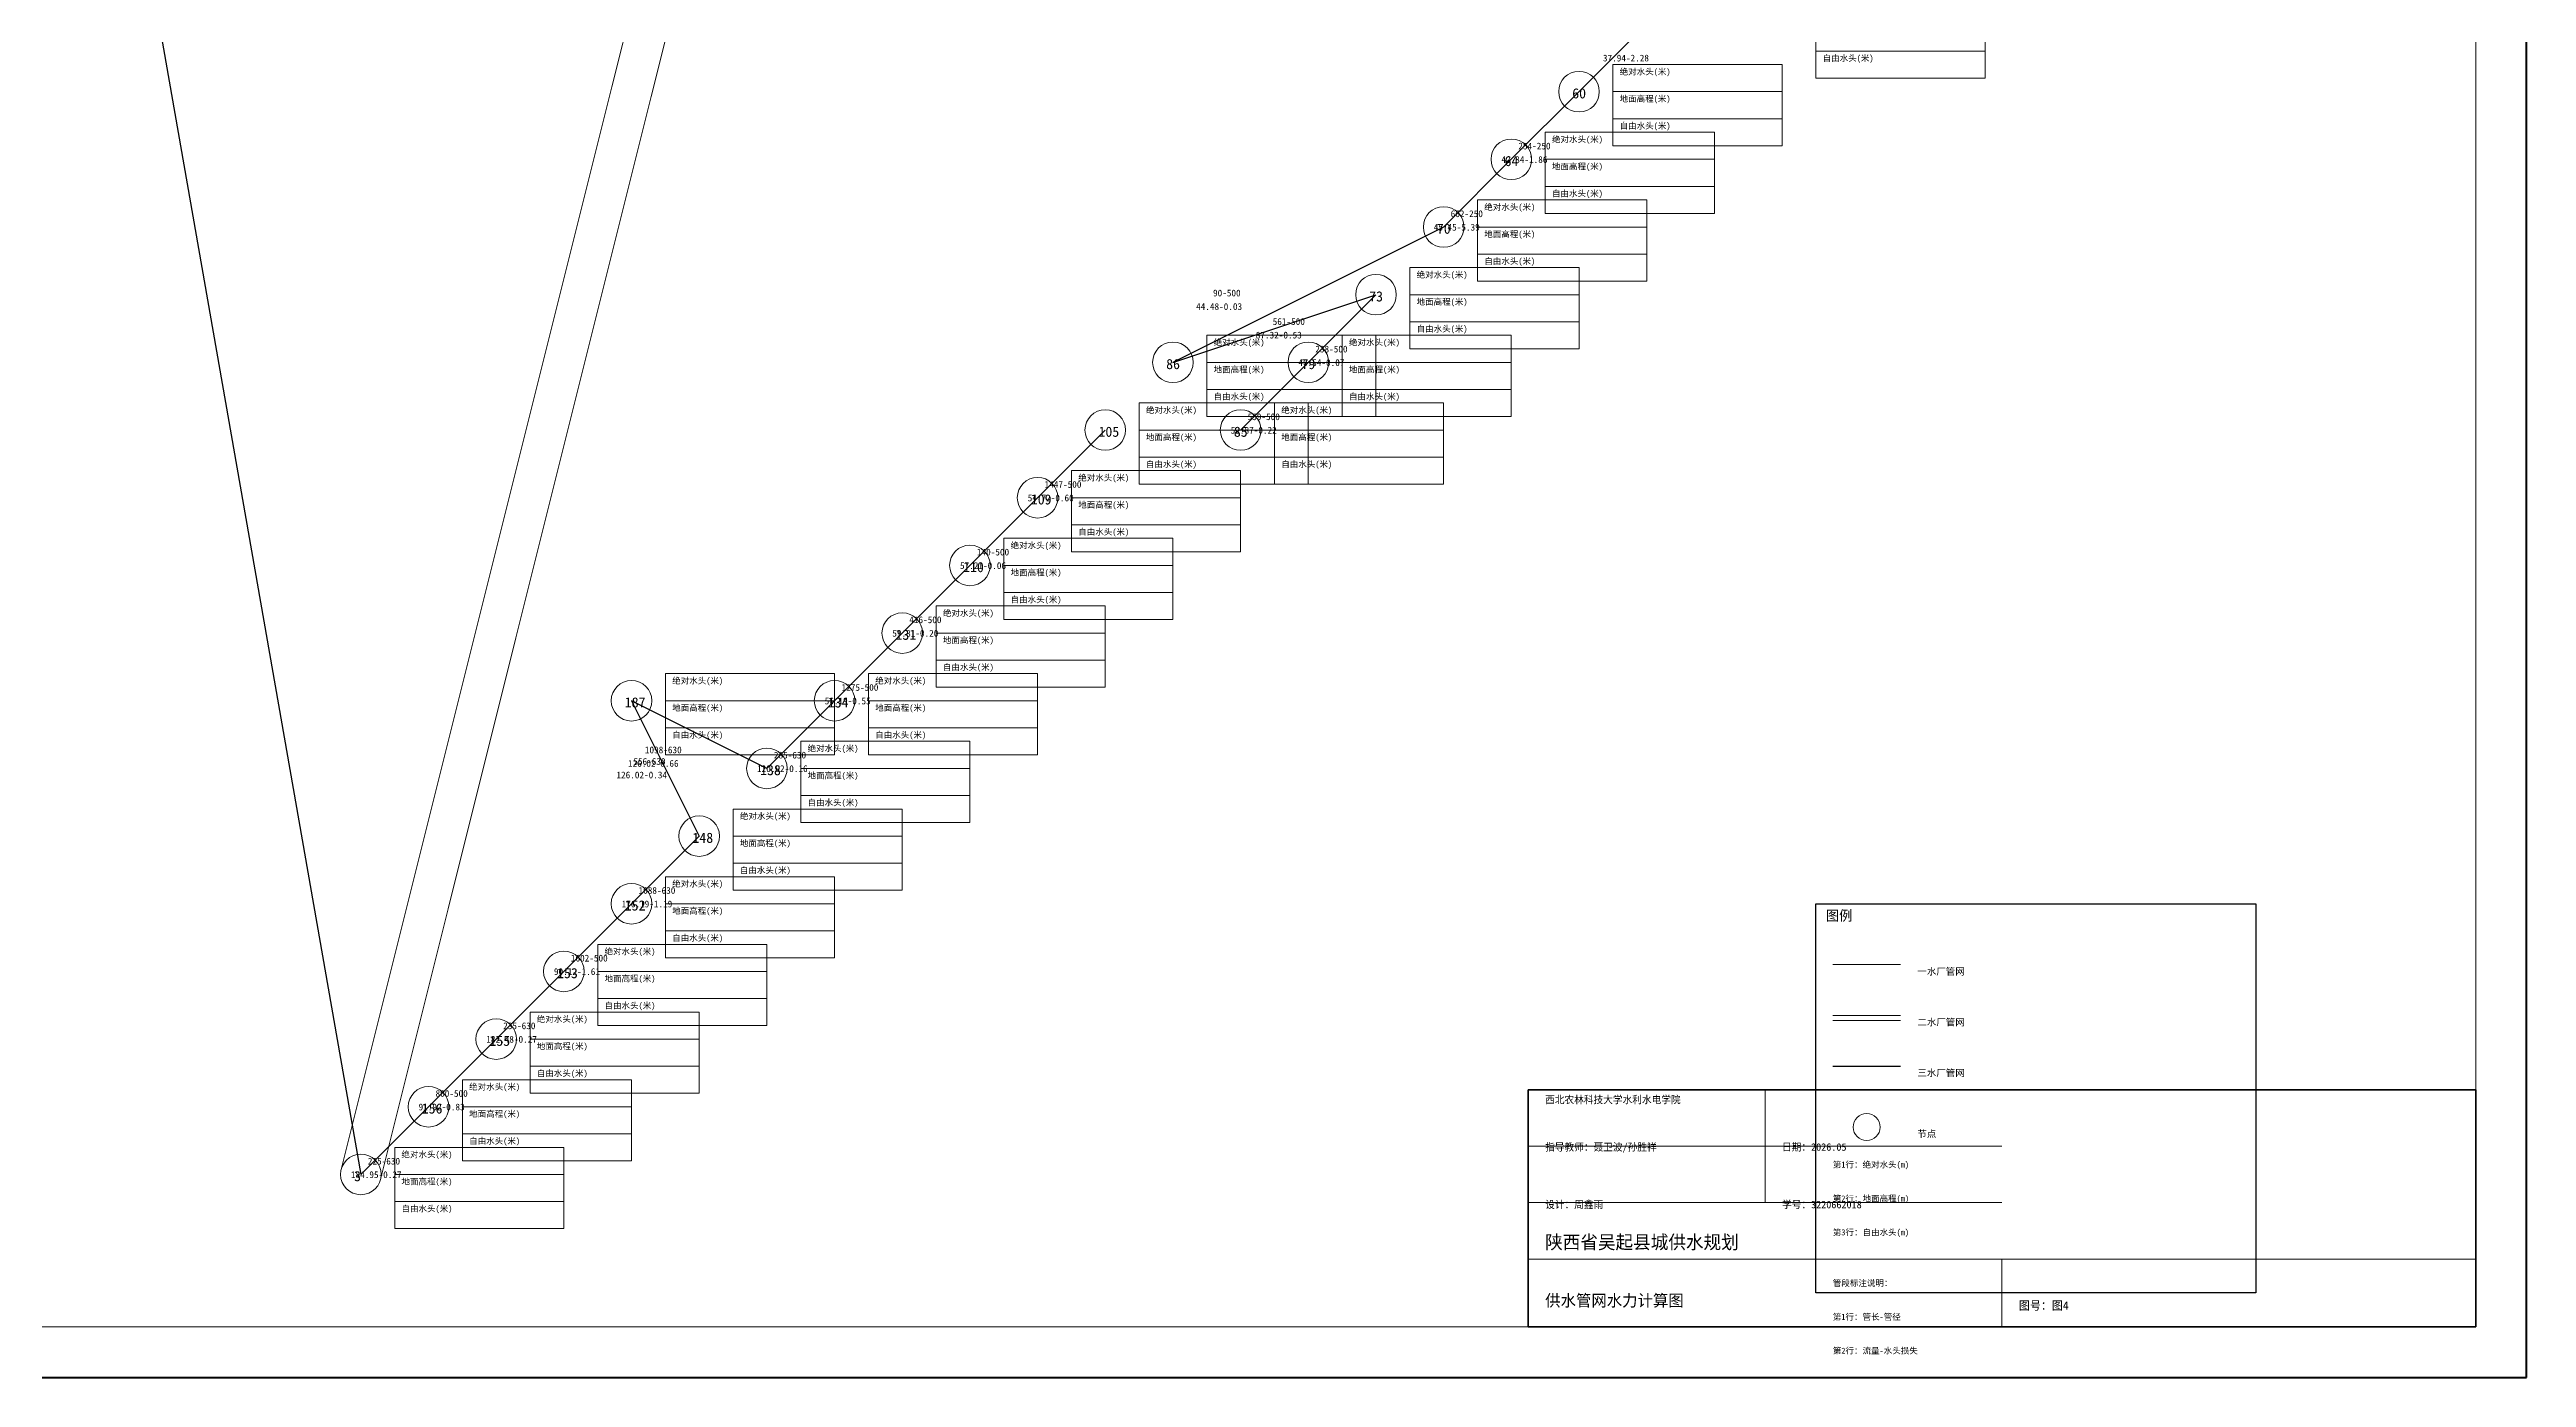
# Model space of a CAD drawing. Header units: millimetres. Extents: x 0 to 1160, y 0 to 810.
# Drawn here: x 428 to 1160, y 0 to 392 of the extents above; entities that cross this region are included whole.
import ezdxf

# ---------------------------------------------------------------- set-up
doc = ezdxf.new("R2010")
doc.units = ezdxf.units.MM
for name, color, linetype in [('FRAME', 7, 'Continuous'), ('LABEL', 7, 'Continuous'), ('NODE', 7, 'Continuous'), ('PIPE1', 7, 'Continuous'), ('PIPE2', 7, 'Continuous'), ('PIPE3', 7, 'Continuous'), ('RIVER', 7, 'Continuous')]:
    doc.layers.add(name, color=color, linetype=linetype)

msp = doc.modelspace()

# ---------------------------------------------------------------- linework, layer by layer
at = {"layer": 'FRAME', "color": 7, "lineweight": 50}
for p, q in [((1160, 0), (1160, 810)), ((0, 0), (1160, 0))]:
    msp.add_line(p, q, dxfattribs=at)
at = {"layer": 'FRAME', "color": 7, "lineweight": 13}
for p, q in [((1145, 15), (1145, 795)), ((865, 85), (1005, 85)), ((935, 51.67), (935, 85)), ((935, 68.33), (935, 85)), ((935, 85), (935, 85)), ((865, 68.33), (1005, 68.33)), ((865, 51.67), (1005, 51.67)), ((865, 35), (1145, 35)), ((1005, 15), (1005, 35)), ((15, 15), (1145, 15))]:
    msp.add_line(p, q, dxfattribs=at)
at = {"layer": 'FRAME', "color": 7, "lineweight": 35}
msp.add_lwpolyline([(865, 15), (1145, 15), (1145, 85), (865, 85), (865, 15)], dxfattribs=at)
at = {"layer": 'LABEL', "color": 7, "lineweight": 25}
msp.add_lwpolyline([(950, 140), (1080, 140), (1080, 25), (950, 25), (950, 140)], dxfattribs=at)
at = {"layer": 'NODE', "color": 7, "lineweight": 5}
for p, q in [((950, 392), (1000, 392)), ((890, 380), (940, 380)), ((890, 372), (940, 372)), ((870, 360), (920, 360)), ((870, 352), (920, 352)), ((850, 340), (900, 340)), ((850, 332), (900, 332)), ((830, 320), (880, 320)), ((830, 312), (880, 312)), ((770, 300), (820, 300)), ((810, 300), (860, 300)), ((770, 292), (820, 292)), ((810, 292), (860, 292)), ((750, 280), (800, 280)), ((790, 280), (840, 280)), ((750, 272), (800, 272)), ((790, 272), (840, 272)), ((730, 260), (780, 260)), ((730, 252), (780, 252)), ((710, 240), (760, 240)), ((710, 232), (760, 232)), ((690, 220), (740, 220)), ((690, 212), (740, 212)), ((610, 200), (660, 200)), ((670, 200), (720, 200)), ((610, 192), (660, 192)), ((670, 192), (720, 192)), ((650, 180), (700, 180)), ((650, 172), (700, 172)), ((630, 160), (680, 160)), ((630, 152), (680, 152)), ((610, 140), (660, 140)), ((610, 132), (660, 132)), ((590, 120), (640, 120)), ((590, 112), (640, 112)), ((570, 100), (620, 100)), ((570, 92), (620, 92)), ((550, 80), (600, 80)), ((550, 72), (600, 72)), ((530, 60), (580, 60)), ((530, 52), (580, 52))]:
    msp.add_line(p, q, dxfattribs=at)
at = {"layer": 'NODE', "color": 7, "lineweight": 9}
for points in [[(950, 408), (1000, 408), (1000, 384), (950, 384), (950, 408)], [(890, 388), (940, 388), (940, 364), (890, 364), (890, 388)], [(870, 368), (920, 368), (920, 344), (870, 344), (870, 368)], [(850, 348), (900, 348), (900, 324), (850, 324), (850, 348)], [(830, 328), (880, 328), (880, 304), (830, 304), (830, 328)], [(770, 308), (820, 308), (820, 284), (770, 284), (770, 308)], [(810, 308), (860, 308), (860, 284), (810, 284), (810, 308)], [(750, 288), (800, 288), (800, 264), (750, 264), (750, 288)], [(790, 288), (840, 288), (840, 264), (790, 264), (790, 288)], [(730, 268), (780, 268), (780, 244), (730, 244), (730, 268)], [(710, 248), (760, 248), (760, 224), (710, 224), (710, 248)], [(690, 228), (740, 228), (740, 204), (690, 204), (690, 228)], [(610, 208), (660, 208), (660, 184), (610, 184), (610, 208)], [(670, 208), (720, 208), (720, 184), (670, 184), (670, 208)], [(650, 188), (700, 188), (700, 164), (650, 164), (650, 188)], [(630, 168), (680, 168), (680, 144), (630, 144), (630, 168)], [(610, 148), (660, 148), (660, 124), (610, 124), (610, 148)], [(590, 128), (640, 128), (640, 104), (590, 104), (590, 128)], [(570, 108), (620, 108), (620, 84), (570, 84), (570, 108)], [(550, 88), (600, 88), (600, 64), (550, 64), (550, 88)], [(530, 68), (580, 68), (580, 44), (530, 44), (530, 68)]]:
    msp.add_lwpolyline(points, dxfattribs=at)
at = {"layer": 'NODE', "color": 7, "lineweight": 13}
for centre, radius in [((880, 380), 6), ((860, 360), 6), ((840, 340), 6), ((820, 320), 6), ((760, 300), 6), ((800, 300), 6), ((740, 280), 6), ((780, 280), 6), ((720, 260), 6), ((700, 240), 6), ((680, 220), 6), ((600, 200), 6), ((660, 200), 6), ((640, 180), 6), ((620, 160), 6), ((600, 140), 6), ((580, 120), 6), ((560, 100), 6), ((540, 80), 6), ((965, 74), 4), ((520, 60), 6)]:
    msp.add_circle(centre, radius, dxfattribs=at)
at = {"layer": 'PIPE1', "color": 7, "lineweight": 13}
msp.add_line((955, 122), (975, 122), dxfattribs=at)
at = {"layer": 'PIPE2', "color": 7, "lineweight": 13}
for p, q in [((955, 107), (975, 107)), ((955, 105.5), (975, 105.5))]:
    msp.add_line(p, q, dxfattribs=at)
at = {"layer": 'PIPE3', "color": 7, "lineweight": 30}
for p, q in [((400, 745), (520, 60)), ((920, 420), (880, 380)), ((880, 380), (860, 360)), ((860, 360), (840, 340)), ((840, 340), (760, 300)), ((760, 300), (820, 320)), ((820, 320), (800, 300)), ((800, 300), (780, 280)), ((740, 280), (720, 260)), ((720, 260), (700, 240)), ((700, 240), (680, 220)), ((680, 220), (660, 200)), ((640, 180), (600, 200)), ((600, 200), (620, 160)), ((660, 200), (640, 180)), ((620, 160), (600, 140)), ((600, 140), (580, 120)), ((580, 120), (560, 100)), ((560, 100), (540, 80)), ((955, 92), (975, 92)), ((540, 80), (520, 60))]:
    msp.add_line(p, q, dxfattribs=at)
at = {"layer": 'RIVER', "color": 7, "lineweight": 13}
for p, q in [((614.18, 461.46), (594.18, 381.46)), ((625.82, 458.54), (605.82, 378.54)), ((594.18, 381.46), (574.18, 301.46)), ((605.82, 378.54), (585.82, 298.54)), ((574.18, 301.46), (554.18, 221.46)), ((585.82, 298.54), (565.82, 218.54)), ((554.18, 221.46), (534.18, 141.46)), ((565.82, 218.54), (545.82, 138.54)), ((534.18, 141.46), (514.18, 61.46)), ((545.82, 138.54), (525.82, 58.54))]:
    msp.add_line(p, q, dxfattribs=at)

# ---------------------------------------------------------------- texts
for s, height, p in [('37.94-2.28', 2, (887.07, 388.93)), ('自由水头(米)', 1.8, (952, 389)), ('60', 3, (878, 378)), ('绝对水头(米)', 1.8, (892, 385)), ('地面高程(米)', 1.8, (892, 377)), ('绝对水头(米)', 1.8, (872, 365)), ('自由水头(米)', 1.8, (892, 369)), ('42.84-1.86', 2, (857.07, 358.93)), ('64', 3, (858, 358)), ('254-250', 2, (862.07, 362.93)), ('地面高程(米)', 1.8, (872, 357)), ('662-250', 2, (842.07, 342.93)), ('绝对水头(米)', 1.8, (852, 345)), ('自由水头(米)', 1.8, (872, 349)), ('45.45-5.39', 2, (837.07, 338.93)), ('70', 3, (838, 338)), ('地面高程(米)', 1.8, (852, 337)), ('自由水头(米)', 1.8, (852, 329)), ('绝对水头(米)', 1.8, (832, 325)), ('44.48-0.03', 2, (766.84, 315.49)), ('90-500', 2, (771.84, 319.49)), ('73', 3, (818, 318)), ('地面高程(米)', 1.8, (832, 317)), ('87.32-0.53', 2, (784.47, 307.06)), ('561-500', 2, (789.47, 311.06)), ('自由水头(米)', 1.8, (832, 309)), ('86', 3, (758, 298)), ('绝对水头(米)', 1.8, (772, 305)), ('46.54-0.07', 2, (797.07, 298.93)), ('79', 3, (798, 298)), ('238-500', 2, (802.07, 302.93)), ('绝对水头(米)', 1.8, (812, 305)), ('地面高程(米)', 1.8, (772, 297)), ('地面高程(米)', 1.8, (812, 297)), ('绝对水头(米)', 1.8, (752, 285)), ('自由水头(米)', 1.8, (772, 289)), ('绝对水头(米)', 1.8, (792, 285)), ('自由水头(米)', 1.8, (812, 289)), ('105', 3, (738, 278)), ('地面高程(米)', 1.8, (752, 277)), ('52.87-0.22', 2, (777.07, 278.93)), ('85', 3, (778, 278)), ('559-500', 2, (782.07, 282.93)), ('地面高程(米)', 1.8, (792, 277)), ('自由水头(米)', 1.8, (752, 269)), ('自由水头(米)', 1.8, (792, 269)), ('1447-500', 2, (722.07, 262.93)), ('绝对水头(米)', 1.8, (732, 265)), ('54.72-0.60', 2, (717.07, 258.93)), ('109', 3, (718, 258)), ('地面高程(米)', 1.8, (732, 257)), ('自由水头(米)', 1.8, (732, 249)), ('140-500', 2, (702.07, 242.93)), ('绝对水头(米)', 1.8, (712, 245)), ('57.21-0.06', 2, (697.07, 238.93)), ('110', 3, (698, 238)), ('地面高程(米)', 1.8, (712, 237)), ('绝对水头(米)', 1.8, (692, 225)), ('自由水头(米)', 1.8, (712, 229)), ('59.81-0.20', 2, (677.07, 218.93)), ('131', 3, (678, 218)), ('416-500', 2, (682.07, 222.93)), ('地面高程(米)', 1.8, (692, 217)), ('绝对水头(米)', 1.8, (612, 205)), ('绝对水头(米)', 1.8, (672, 205)), ('自由水头(米)', 1.8, (692, 209)), ('187', 3, (598, 198)), ('地面高程(米)', 1.8, (612, 197)), ('56.19-0.55', 2, (657.07, 198.93)), ('134', 3, (658, 198)), ('1275-500', 2, (662.07, 202.93)), ('地面高程(米)', 1.8, (672, 197)), ('自由水头(米)', 1.8, (612, 189)), ('自由水头(米)', 1.8, (672, 189)), ('556-630', 2, (600.53, 181.06)), ('1098-630', 2, (603.94, 184.47)), ('285-630', 2, (642.07, 182.93)), ('绝对水头(米)', 1.8, (652, 185)), ('126.02-0.34', 2, (595.53, 177.06)), ('126.02-0.66', 2, (598.94, 180.47)), ('120.92-0.16', 2, (637.07, 178.93)), ('138', 3, (638, 178)), ('地面高程(米)', 1.8, (652, 177)), ('自由水头(米)', 1.8, (652, 169)), ('绝对水头(米)', 1.8, (632, 165)), ('148', 3, (618, 158)), ('地面高程(米)', 1.8, (632, 157)), ('绝对水头(米)', 1.8, (612, 145)), ('自由水头(米)', 1.8, (632, 149)), ('176.19-1.19', 2, (597.07, 138.93)), ('152', 3, (598, 138)), ('1088-630', 2, (602.07, 142.93)), ('地面高程(米)', 1.8, (612, 137)), ('图例', 3, (953, 135)), ('1602-500', 2, (582.07, 122.93)), ('绝对水头(米)', 1.8, (592, 125)), ('自由水头(米)', 1.8, (612, 129)), ('90.12-1.61', 2, (577.07, 118.93)), ('153', 3, (578, 118)), ('地面高程(米)', 1.8, (592, 117)), ('一水厂管网', 2, (980, 119)), ('自由水头(米)', 1.8, (592, 109)), ('235-630', 2, (562.07, 102.93)), ('绝对水头(米)', 1.8, (572, 105)), ('二水厂管网', 2, (980, 104)), ('182.48-0.27', 2, (557.07, 98.93)), ('155', 3, (558, 98)), ('地面高程(米)', 1.8, (572, 97)), ('自由水头(米)', 1.8, (572, 89)), ('三水厂管网', 2, (980, 89)), ('91.92-0.83', 2, (537.07, 78.93)), ('156', 3, (538, 78)), ('800-500', 2, (542.07, 82.93)), ('绝对水头(米)', 1.8, (552, 85)), ('西北农林科技大学水利水电学院', 2.2, (870, 81)), ('地面高程(米)', 1.8, (552, 77)), ('节点', 2, (980, 71)), ('绝对水头(米)', 1.8, (532, 65)), ('自由水头(米)', 1.8, (552, 69)), ('指导教师：聂卫波/孙胜祥', 2.2, (870, 67)), ('日期：2026.05', 2.2, (940, 67)), ('184.95-0.27', 2, (517.07, 58.93)), ('3', 3, (518, 58)), ('225-630', 2, (522.07, 62.93)), ('地面高程(米)', 1.8, (532, 57)), ('第1行：绝对水头(m)', 1.8, (955, 62)), ('设计：周鑫雨', 2.2, (870, 50)), ('学号：3220662018', 2.2, (940, 50)), ('第2行：地面高程(m)', 1.8, (955, 52)), ('自由水头(米)', 1.8, (532, 49)), ('第3行：自由水头(m)', 1.8, (955, 42)), ('陕西省吴起县城供水规划', 4, (870, 38)), ('供水管网水力计算图', 3.5, (870, 21)), ('管段标注说明：', 1.8, (955, 27)), ('图号：图4', 2.5, (1010, 20)), ('第1行：管长-管径', 1.8, (955, 17)), ('第2行：流量-水头损失', 1.8, (955, 7))]:
    msp.add_text(s, height=height).set_placement(p)

doc.saveas('drawing.dxf')
